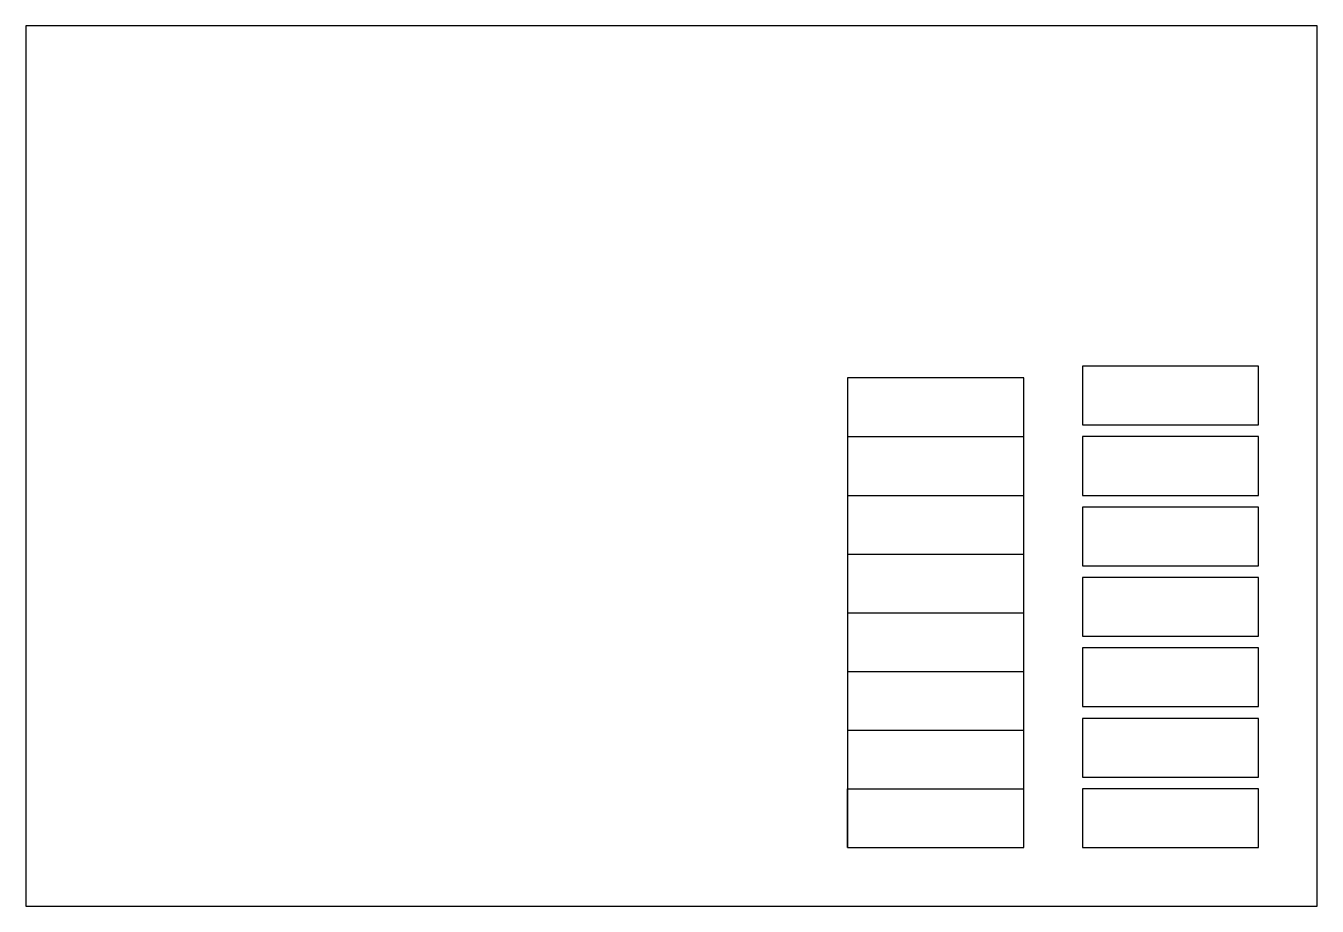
# Model space of a CAD drawing. Header units: millimetres. Extents: x 0 to 110, y 0 to 75.
import ezdxf

# ---------------------------------------------------------------- set-up
doc = ezdxf.new("R2010")
doc.units = ezdxf.units.MM
doc.layers.get('0').update_dxf_attribs({"linetype": 'CONTINUOUS'})

msp = doc.modelspace()

# ---------------------------------------------------------------- linework, layer by layer
for p, q in [((70, 40), (85, 40)), ((70, 35), (85, 35)), ((70, 30), (85, 30)), ((70, 25), (85, 25)), ((70, 20), (85, 20)), ((70, 15), (85, 15)), ((70, 5), (70, 10)), ((70, 10), (85, 10)), ((70, 5), (70, 6))]:
    msp.add_line(p, q)
for points in [[(0, 0), (110, 0), (110, 75), (0, 75)], [(105, 41), (105, 46), (90, 46), (90, 41)], [(70, 5), (85, 5), (85, 45), (70, 45)], [(105, 35), (105, 40), (90, 40), (90, 35)], [(105, 29), (105, 34), (90, 34), (90, 29)], [(105, 23), (105, 28), (90, 28), (90, 23)], [(105, 17), (105, 22), (90, 22), (90, 17)], [(105, 11), (105, 16), (90, 16), (90, 11)], [(90, 5), (105, 5), (105, 10), (90, 10)]]:
    msp.add_lwpolyline(points, close=True)

doc.saveas('drawing.dxf')
